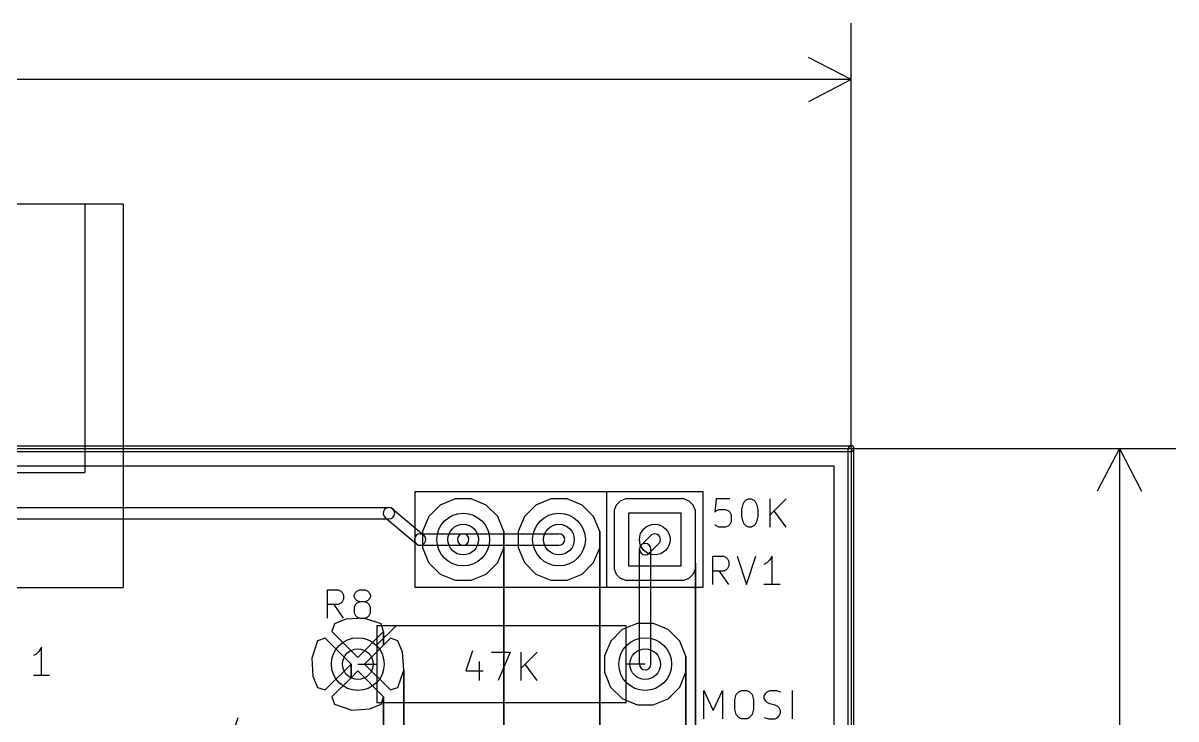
# Model space of a CAD drawing. Extents: x 10 to 410, y -287 to -10.
# Drawn here: x 223.15 to 253.72, y -119.56 to -101.12 of the extents above; entities that cross this region are included whole.
import ezdxf

# ---------------------------------------------------------------- set-up
doc = ezdxf.new("R2010")
doc.units = 0
doc.header["$MEASUREMENT"] = 0
doc.layers.add('Black', color=250, linetype='CONTINUOUS')
doc.layers.add('White', color=7, linetype='CONTINUOUS')

msp = doc.modelspace()

# ---------------------------------------------------------------- linework, layer by layer
at = {"layer": 'BLACK'}
for p, q in [((245.11, -112.395), (245.11, -101.116)), ((245.11, -102.616), (243.983, -102.03)), ((245.11, -102.616), (162.56, -102.616)), ((245.11, -102.616), (243.983, -103.202)), ((225.806, -105.918), (200.914, -105.918)), ((224.79, -105.918), (224.79, -113.03)), ((225.806, -105.918), (225.806, -116.078)), ((162.56, -112.32), (245.11, -112.32)), ((162.56, -112.395), (245.11, -112.395)), ((162.56, -112.395), (245.11, -112.395)), ((162.56, -112.395), (245.11, -112.395)), ((162.56, -112.395), (245.11, -112.395)), ((162.56, -112.395), (245.11, -112.395)), ((162.56, -112.395), (245.11, -112.395)), ((162.56, -112.395), (245.11, -112.395)), ((162.56, -112.47), (245.11, -112.47)), ((245.035, -150.495), (245.035, -112.395)), ((245.11, -112.395), (253.722, -112.395)), ((245.11, -112.395), (245.11, -150.495)), ((245.11, -112.395), (245.11, -150.495)), ((245.11, -112.395), (245.11, -150.495)), ((245.11, -112.395), (245.11, -150.495)), ((245.11, -112.395), (245.11, -150.495)), ((245.11, -112.395), (245.11, -150.495)), ((245.11, -112.395), (245.11, -150.495)), ((245.185, -150.495), (245.185, -112.395)), ((252.222, -112.395), (251.636, -113.522)), ((252.222, -112.395), (252.222, -150.495)), ((252.222, -112.395), (252.808, -113.522)), ((163.016, -112.851), (244.654, -112.851)), ((163.016, -112.851), (244.654, -112.851)), ((201.93, -113.03), (224.79, -113.03)), ((244.654, -112.851), (244.654, -146.252)), ((244.654, -112.851), (244.654, -146.252)), ((233.553, -116.078), (233.553, -113.538)), ((233.553, -113.538), (241.173, -113.538)), ((238.633, -116.078), (238.633, -113.538)), ((241.173, -113.538), (241.173, -116.078)), ((234.212, -113.892), (233.908, -114.196)), ((234.212, -113.892), (233.908, -114.196)), ((234.609, -113.728), (234.212, -113.892)), ((234.609, -113.728), (234.212, -113.892)), ((235.039, -113.729), (234.609, -113.728)), ((235.039, -113.729), (234.609, -113.728)), ((235.435, -113.893), (235.039, -113.729)), ((235.435, -113.893), (235.039, -113.729)), ((235.739, -114.197), (235.435, -113.893)), ((235.739, -114.197), (235.435, -113.893)), ((236.752, -113.892), (236.448, -114.196)), ((236.752, -113.892), (236.448, -114.196)), ((237.149, -113.728), (236.752, -113.892)), ((237.149, -113.728), (236.752, -113.892)), ((237.579, -113.729), (237.149, -113.728)), ((237.579, -113.729), (237.149, -113.728)), ((237.975, -113.893), (237.579, -113.729)), ((237.975, -113.893), (237.579, -113.729)), ((238.279, -114.197), (237.975, -113.893)), ((238.279, -114.197), (237.975, -113.893)), ((238.882, -113.893), (238.824, -114.033)), ((238.882, -113.893), (238.824, -114.033)), ((238.989, -113.786), (238.882, -113.893)), ((238.989, -113.786), (238.882, -113.893)), ((239.129, -113.728), (238.989, -113.786)), ((239.129, -113.728), (238.989, -113.786)), ((240.526, -113.728), (239.129, -113.728)), ((240.526, -113.728), (239.129, -113.728)), ((240.678, -113.729), (240.526, -113.728)), ((240.678, -113.729), (240.526, -113.728)), ((240.818, -113.787), (240.678, -113.729)), ((240.818, -113.787), (240.678, -113.729)), ((240.925, -113.894), (240.818, -113.787)), ((240.925, -113.894), (240.818, -113.787)), ((240.983, -114.034), (240.925, -113.894)), ((240.983, -114.034), (240.925, -113.894)), ((241.532, -113.727), (241.497, -114.084)), ((241.889, -113.727), (241.532, -113.727)), ((241.532, -114.048), (241.604, -114.012)), ((241.604, -114.012), (241.782, -114.012)), ((241.782, -114.012), (241.854, -114.048)), ((242.211, -114.012), (242.247, -113.869)), ((242.211, -114.191), (242.211, -114.012)), ((242.247, -113.869), (242.282, -113.798)), ((242.282, -113.798), (242.318, -113.762)), ((242.318, -113.762), (242.389, -113.727)), ((242.389, -113.727), (242.461, -113.727)), ((242.461, -113.727), (242.532, -113.762)), ((242.532, -113.762), (242.568, -113.798)), ((242.568, -113.798), (242.604, -113.869)), ((242.604, -113.869), (242.639, -114.012)), ((242.639, -114.012), (242.639, -114.191)), ((242.961, -114.477), (242.961, -113.727)), ((243.389, -113.727), (242.961, -114.155)), ((233.908, -114.196), (233.744, -114.592)), ((233.908, -114.196), (233.744, -114.592)), ((235.903, -114.594), (235.739, -114.197)), ((235.903, -114.594), (235.739, -114.197)), ((236.448, -114.196), (236.284, -114.592)), ((236.448, -114.196), (236.284, -114.592)), ((238.443, -114.594), (238.279, -114.197)), ((238.443, -114.594), (238.279, -114.197)), ((238.824, -114.033), (238.823, -114.185)), ((238.824, -114.033), (238.823, -114.185)), ((238.823, -114.185), (238.823, -115.582)), ((238.823, -114.185), (238.823, -115.582)), ((240.601, -114.109), (239.204, -114.109)), ((239.204, -114.109), (239.204, -115.506)), ((240.601, -114.109), (239.204, -114.109)), ((239.204, -114.109), (239.204, -115.506)), ((240.601, -114.109), (239.204, -114.109)), ((239.204, -114.109), (239.204, -115.506)), ((240.601, -115.506), (240.601, -114.109)), ((240.601, -115.506), (240.601, -114.109)), ((240.601, -115.506), (240.601, -114.109)), ((240.983, -115.431), (240.983, -114.034)), ((240.983, -115.431), (240.983, -114.034)), ((241.497, -114.084), (241.532, -114.048)), ((241.854, -114.048), (241.889, -114.084)), ((241.889, -114.084), (241.925, -114.155)), ((241.925, -114.155), (241.925, -114.334)), ((242.247, -114.334), (242.211, -114.191)), ((242.639, -114.191), (242.604, -114.334)), ((243.389, -114.477), (243.068, -114.048)), ((233.744, -114.592), (233.743, -115.022)), ((233.744, -114.592), (233.743, -115.022)), ((235.902, -115.024), (235.903, -114.594)), ((235.902, -115.024), (235.903, -114.594)), ((235.903, -120.621), (235.903, -114.594)), ((235.903, -114.594), (235.903, -120.621)), ((235.903, -120.621), (235.903, -114.594)), ((235.903, -114.594), (235.903, -120.621)), ((236.284, -114.592), (236.283, -115.022)), ((236.284, -114.592), (236.283, -115.022)), ((238.442, -115.024), (238.443, -114.594)), ((238.442, -115.024), (238.443, -114.594)), ((238.443, -120.621), (238.443, -114.594)), ((238.443, -114.594), (238.443, -120.621)), ((238.443, -120.621), (238.443, -114.594)), ((238.443, -114.594), (238.443, -120.621)), ((241.532, -114.441), (241.497, -114.405)), ((241.604, -114.477), (241.532, -114.441)), ((241.782, -114.477), (241.604, -114.477)), ((241.854, -114.441), (241.782, -114.477)), ((241.889, -114.405), (241.854, -114.441)), ((241.925, -114.334), (241.889, -114.405)), ((242.282, -114.405), (242.247, -114.334)), ((242.318, -114.441), (242.282, -114.405)), ((242.389, -114.477), (242.318, -114.441)), ((242.461, -114.477), (242.389, -114.477)), ((242.532, -114.441), (242.461, -114.477)), ((242.568, -114.405), (242.532, -114.441)), ((242.604, -114.334), (242.568, -114.405)), ((233.743, -115.022), (233.907, -115.419)), ((233.743, -115.022), (233.907, -115.419)), ((235.738, -115.42), (235.902, -115.024)), ((235.738, -115.42), (235.902, -115.024)), ((236.283, -115.022), (236.447, -115.419)), ((236.283, -115.022), (236.447, -115.419)), ((238.278, -115.42), (238.442, -115.024)), ((238.278, -115.42), (238.442, -115.024)), ((233.907, -115.419), (234.211, -115.723)), ((233.907, -115.419), (234.211, -115.723)), ((235.434, -115.724), (235.738, -115.42)), ((235.434, -115.724), (235.738, -115.42)), ((236.447, -115.419), (236.751, -115.723)), ((236.447, -115.419), (236.751, -115.723)), ((237.974, -115.724), (238.278, -115.42)), ((237.974, -115.724), (238.278, -115.42)), ((239.204, -115.506), (240.601, -115.506)), ((239.204, -115.506), (240.601, -115.506)), ((239.204, -115.506), (240.601, -115.506)), ((240.982, -115.583), (240.983, -115.431)), ((240.982, -115.583), (240.983, -115.431)), ((240.983, -120.621), (240.983, -115.431)), ((240.983, -115.431), (240.983, -120.621)), ((240.983, -120.621), (240.983, -115.431)), ((240.983, -115.431), (240.983, -120.621)), ((241.441, -116.001), (241.441, -115.251)), ((241.441, -115.251), (241.727, -115.251)), ((241.727, -115.251), (241.798, -115.286)), ((241.798, -115.286), (241.834, -115.322)), ((241.834, -115.322), (241.87, -115.393)), ((241.87, -115.501), (241.834, -115.572)), ((241.87, -115.393), (241.87, -115.501)), ((242.084, -115.251), (242.334, -116.001)), ((242.334, -116.001), (242.584, -115.251)), ((242.87, -115.429), (242.798, -115.465)), ((242.941, -115.358), (242.87, -115.429)), ((243.012, -115.251), (242.941, -115.358)), ((243.012, -116.001), (243.012, -115.251)), ((234.211, -115.723), (234.607, -115.887)), ((234.211, -115.723), (234.607, -115.887)), ((235.037, -115.888), (235.434, -115.724)), ((235.037, -115.888), (235.434, -115.724)), ((236.751, -115.723), (237.147, -115.887)), ((236.751, -115.723), (237.147, -115.887)), ((237.577, -115.888), (237.974, -115.724)), ((237.577, -115.888), (237.974, -115.724)), ((238.823, -115.582), (238.881, -115.722)), ((238.823, -115.582), (238.881, -115.722)), ((238.881, -115.722), (238.988, -115.829)), ((238.881, -115.722), (238.988, -115.829)), ((238.988, -115.829), (239.128, -115.887)), ((238.988, -115.829), (239.128, -115.887)), ((240.677, -115.888), (240.817, -115.83)), ((240.677, -115.888), (240.817, -115.83)), ((240.817, -115.83), (240.924, -115.723)), ((240.817, -115.83), (240.924, -115.723)), ((240.924, -115.723), (240.982, -115.583)), ((240.924, -115.723), (240.982, -115.583)), ((241.727, -115.643), (241.441, -115.643)), ((241.87, -116.001), (241.62, -115.643)), ((241.798, -115.608), (241.727, -115.643)), ((241.834, -115.572), (241.798, -115.608)), ((200.914, -116.078), (225.806, -116.078)), ((231.221, -116.89), (231.221, -116.14)), ((231.221, -116.14), (231.507, -116.14)), ((231.507, -116.14), (231.579, -116.175)), ((232.007, -116.175), (232.079, -116.14)), ((232.079, -116.14), (232.221, -116.14)), ((232.221, -116.14), (232.293, -116.175)), ((241.173, -116.078), (233.553, -116.078)), ((234.607, -115.887), (235.037, -115.888)), ((234.607, -115.887), (235.037, -115.888)), ((237.147, -115.887), (237.577, -115.888)), ((237.147, -115.887), (237.577, -115.888)), ((239.128, -115.887), (239.28, -115.888)), ((239.128, -115.887), (239.28, -115.888)), ((239.28, -115.888), (240.677, -115.888)), ((239.28, -115.888), (240.677, -115.888)), ((243.227, -116.001), (242.798, -116.001)), ((231.579, -116.175), (231.614, -116.211)), ((231.614, -116.461), (231.579, -116.497)), ((231.614, -116.211), (231.65, -116.282)), ((231.65, -116.39), (231.614, -116.461)), ((231.65, -116.282), (231.65, -116.39)), ((231.936, -116.282), (231.971, -116.211)), ((231.936, -116.318), (231.936, -116.282)), ((231.971, -116.39), (231.936, -116.318)), ((231.971, -116.211), (232.007, -116.175)), ((232.007, -116.425), (231.971, -116.39)), ((232.079, -116.461), (232.007, -116.425)), ((232.079, -116.461), (232.007, -116.497)), ((232.221, -116.461), (232.079, -116.461)), ((232.293, -116.425), (232.221, -116.461)), ((232.293, -116.497), (232.221, -116.461)), ((232.293, -116.175), (232.329, -116.211)), ((232.329, -116.39), (232.293, -116.425)), ((232.329, -116.211), (232.364, -116.282)), ((232.364, -116.318), (232.329, -116.39)), ((232.364, -116.282), (232.364, -116.318)), ((231.507, -116.532), (231.221, -116.532)), ((231.65, -116.89), (231.4, -116.532)), ((231.579, -116.497), (231.507, -116.532)), ((231.971, -116.532), (231.936, -116.604)), ((231.936, -116.604), (231.936, -116.747)), ((231.936, -116.747), (231.971, -116.818)), ((232.007, -116.497), (231.971, -116.532)), ((232.329, -116.532), (232.293, -116.497)), ((232.364, -116.604), (232.329, -116.532)), ((232.329, -116.818), (232.364, -116.747)), ((232.364, -116.747), (232.364, -116.604)), ((231.413, -117.045), (231.344, -117.245)), ((231.413, -117.045), (231.344, -117.245)), ((231.712, -116.921), (231.413, -117.045)), ((231.712, -116.921), (231.413, -117.045)), ((232.191, -116.891), (231.712, -116.921)), ((232.191, -116.891), (231.712, -116.921)), ((231.971, -116.818), (232.007, -116.854)), ((232.007, -116.854), (232.079, -116.89)), ((232.079, -116.89), (232.221, -116.89)), ((232.645, -117.045), (232.191, -116.891)), ((232.645, -117.045), (232.191, -116.891)), ((232.221, -116.89), (232.293, -116.854)), ((232.293, -116.854), (232.329, -116.818)), ((232.714, -117.245), (232.645, -117.045)), ((232.714, -117.245), (232.645, -117.045)), ((239.435, -117.03), (239.038, -117.194)), ((239.435, -117.03), (239.038, -117.194)), ((239.865, -117.031), (239.435, -117.03)), ((239.865, -117.031), (239.435, -117.03)), ((240.261, -117.195), (239.865, -117.031)), ((240.261, -117.195), (239.865, -117.031)), ((231.344, -117.245), (232.029, -117.93)), ((231.344, -117.245), (232.029, -117.93)), ((232.029, -117.93), (232.714, -117.245)), ((232.029, -117.93), (232.714, -117.245)), ((239.141, -117.094), (232.537, -117.094)), ((232.537, -117.094), (232.537, -119.126)), ((232.537, -117.602), (233.045, -117.094)), ((232.714, -117.605), (232.714, -117.245)), ((232.714, -117.245), (232.714, -117.605)), ((232.714, -117.605), (232.714, -117.245)), ((232.714, -117.245), (232.714, -117.605)), ((239.038, -117.194), (238.734, -117.498)), ((239.038, -117.194), (238.734, -117.498)), ((239.141, -118.11), (239.141, -117.094)), ((240.565, -117.499), (240.261, -117.195)), ((240.565, -117.499), (240.261, -117.195)), ((223.641, -117.664), (223.57, -117.771)), ((223.641, -118.414), (223.641, -117.664)), ((230.964, -117.494), (230.81, -117.948)), ((230.964, -117.494), (230.81, -117.948)), ((231.164, -117.425), (230.964, -117.494)), ((231.164, -117.425), (230.964, -117.494)), ((231.849, -118.11), (231.164, -117.425)), ((231.849, -118.11), (231.164, -117.425)), ((232.714, -117.605), (232.209, -118.11)), ((232.714, -117.605), (232.209, -118.11)), ((232.894, -117.425), (232.714, -117.605)), ((232.894, -117.425), (232.714, -117.605)), ((233.094, -117.494), (232.894, -117.425)), ((233.094, -117.494), (232.894, -117.425)), ((233.218, -117.793), (233.094, -117.494)), ((233.218, -117.793), (233.094, -117.494)), ((238.734, -117.498), (238.57, -117.894)), ((238.734, -117.498), (238.57, -117.894)), ((240.729, -117.896), (240.565, -117.499)), ((240.729, -117.896), (240.565, -117.499)), ((223.498, -117.842), (223.427, -117.878)), ((223.57, -117.771), (223.498, -117.842)), ((230.81, -117.948), (230.84, -118.427)), ((230.81, -117.948), (230.84, -118.427)), ((233.248, -118.272), (233.218, -117.793)), ((233.248, -118.272), (233.218, -117.793)), ((235.071, -117.755), (234.893, -118.291)), ((235.571, -117.791), (236.071, -117.791)), ((236.071, -117.791), (235.75, -118.541)), ((236.357, -118.541), (236.357, -117.791)), ((236.785, -117.791), (236.357, -118.219)), ((238.57, -117.894), (238.569, -118.324)), ((238.57, -117.894), (238.569, -118.324)), ((240.728, -118.326), (240.729, -117.896)), ((240.728, -118.326), (240.729, -117.896)), ((240.729, -120.367), (240.729, -117.896)), ((240.729, -117.896), (240.729, -120.367)), ((240.729, -120.367), (240.729, -117.896)), ((240.729, -117.896), (240.729, -120.367)), ((231.164, -118.795), (231.849, -118.11)), ((231.164, -118.795), (231.849, -118.11)), ((231.849, -118.469), (231.849, -118.11)), ((231.849, -118.11), (231.849, -118.469)), ((231.849, -118.469), (231.849, -118.11)), ((231.849, -118.11), (231.849, -118.469)), ((232.029, -118.29), (231.849, -118.469)), ((232.029, -118.29), (231.849, -118.469)), ((232.029, -118.11), (232.537, -118.11)), ((232.714, -118.975), (232.029, -118.29)), ((232.714, -118.975), (232.029, -118.29)), ((232.209, -118.11), (232.894, -118.795)), ((232.209, -118.11), (232.894, -118.795)), ((233.094, -118.726), (233.248, -118.272)), ((233.094, -118.726), (233.248, -118.272)), ((233.248, -127.312), (233.248, -118.272)), ((233.248, -118.272), (233.248, -127.312)), ((233.248, -127.312), (233.248, -118.272)), ((233.248, -118.272), (233.248, -127.312)), ((234.893, -118.291), (235.357, -118.291)), ((235.25, -118.041), (235.25, -118.541)), ((236.785, -118.541), (236.464, -118.112)), ((239.649, -118.11), (239.141, -118.11)), ((239.141, -119.126), (239.141, -118.11)), ((223.855, -118.414), (223.427, -118.414)), ((230.84, -118.427), (230.964, -118.726)), ((230.84, -118.427), (230.964, -118.726)), ((231.849, -118.469), (231.344, -118.975)), ((231.849, -118.469), (231.344, -118.975)), ((238.569, -118.324), (238.733, -118.721)), ((238.569, -118.324), (238.733, -118.721)), ((240.564, -118.722), (240.728, -118.326)), ((240.564, -118.722), (240.728, -118.326)), ((230.964, -118.726), (231.164, -118.795)), ((230.964, -118.726), (231.164, -118.795)), ((232.894, -118.795), (233.094, -118.726)), ((232.894, -118.795), (233.094, -118.726)), ((238.733, -118.721), (239.037, -119.025)), ((238.733, -118.721), (239.037, -119.025)), ((240.26, -119.026), (240.564, -118.722)), ((240.26, -119.026), (240.564, -118.722)), ((241.201, -119.557), (241.201, -118.807)), ((241.201, -118.807), (241.451, -119.342)), ((241.451, -119.342), (241.701, -118.807)), ((241.701, -118.807), (241.701, -119.557)), ((242.058, -118.914), (242.129, -118.842)), ((242.129, -118.842), (242.201, -118.807)), ((242.201, -118.807), (242.344, -118.807)), ((242.344, -118.807), (242.415, -118.842)), ((242.415, -118.842), (242.487, -118.914)), ((242.808, -118.949), (242.844, -118.878)), ((242.844, -118.878), (242.879, -118.842)), ((242.879, -118.842), (242.951, -118.807)), ((242.951, -118.807), (243.129, -118.807)), ((243.129, -118.807), (243.237, -118.842)), ((243.558, -119.557), (243.558, -118.807)), ((231.344, -118.975), (231.413, -119.175)), ((231.344, -118.975), (231.413, -119.175)), ((231.413, -119.175), (231.867, -119.329)), ((231.413, -119.175), (231.867, -119.329)), ((232.346, -119.299), (232.645, -119.175)), ((232.346, -119.299), (232.645, -119.175)), ((232.537, -119.126), (239.141, -119.126)), ((232.645, -119.175), (232.714, -118.975)), ((232.645, -119.175), (232.714, -118.975)), ((232.714, -127.847), (232.714, -118.975)), ((232.714, -118.975), (232.714, -127.847)), ((232.714, -127.847), (232.714, -118.975)), ((232.714, -118.975), (232.714, -127.847)), ((239.037, -119.025), (239.433, -119.189)), ((239.037, -119.025), (239.433, -119.189)), ((239.433, -119.189), (239.863, -119.19)), ((239.433, -119.189), (239.863, -119.19)), ((239.863, -119.19), (240.26, -119.026)), ((239.863, -119.19), (240.26, -119.026)), ((242.022, -119.057), (242.058, -118.914)), ((242.022, -119.307), (242.022, -119.057)), ((242.487, -118.914), (242.522, -119.057)), ((242.522, -119.057), (242.522, -119.307)), ((242.808, -119.021), (242.808, -118.949)), ((242.844, -119.092), (242.808, -119.021)), ((242.879, -119.128), (242.844, -119.092)), ((242.951, -119.164), (242.879, -119.128)), ((243.094, -119.199), (242.951, -119.164)), ((243.165, -119.235), (243.094, -119.199)), ((231.867, -119.329), (232.346, -119.299)), ((231.867, -119.329), (232.346, -119.299)), ((242.058, -119.449), (242.022, -119.307)), ((242.129, -119.521), (242.058, -119.449)), ((242.201, -119.557), (242.129, -119.521)), ((242.415, -119.521), (242.344, -119.557)), ((242.487, -119.449), (242.415, -119.521)), ((242.522, -119.307), (242.487, -119.449)), ((242.808, -119.521), (242.915, -119.557)), ((243.094, -119.557), (243.165, -119.521)), ((243.201, -119.271), (243.165, -119.235)), ((243.165, -119.521), (243.201, -119.485)), ((243.237, -119.342), (243.201, -119.271)), ((243.201, -119.485), (243.237, -119.414)), ((243.237, -119.414), (243.237, -119.342)), ((228.85, -119.533), (228.671, -120.069)), ((242.344, -119.557), (242.201, -119.557)), ((242.915, -119.557), (243.094, -119.557))]:
    msp.add_line(p, q, dxfattribs=at)
for centre in [(234.823, -114.808), (234.823, -114.808), (234.823, -114.808), (237.363, -114.808), (237.363, -114.808), (237.363, -114.808), (232.029, -118.11), (232.029, -118.11), (232.029, -118.11), (239.649, -118.11), (239.649, -118.11), (239.649, -118.11)]:
    msp.add_circle(centre, 0.699, dxfattribs=at)
for start, end in [(360, 540), (270, 450)]:
    msp.add_arc((245.11, -112.395), 0.0749, start, end, dxfattribs=at)
at = {"layer": 'WHITE'}
for p, q in [((162.56, -112.32), (245.11, -112.32)), ((162.56, -112.47), (245.11, -112.47)), ((245.035, -150.495), (245.035, -112.395)), ((245.185, -150.495), (245.185, -112.395)), ((211.772, -113.957), (232.855, -113.957)), ((232.953, -113.993), (233.779, -114.691)), ((211.772, -114.262), (232.855, -114.262)), ((232.756, -114.226), (233.582, -114.924)), ((240.601, -114.109), (239.204, -114.109)), ((239.204, -114.109), (239.204, -115.506)), ((240.601, -115.506), (240.601, -114.109)), ((233.68, -114.656), (234.823, -114.656)), ((234.823, -114.656), (237.363, -114.656)), ((239.541, -114.954), (239.795, -114.7)), ((239.757, -115.17), (240.011, -114.916)), ((233.68, -114.96), (234.823, -114.96)), ((234.823, -114.96), (237.363, -114.96)), ((239.497, -118.11), (239.497, -115.062)), ((239.801, -118.11), (239.801, -115.062)), ((239.204, -115.506), (240.601, -115.506))]:
    msp.add_line(p, q, dxfattribs=at)
for centre, radius in [((234.823, -114.808), 0.699), ((237.363, -114.808), 0.699), ((234.823, -114.808), 0.406), ((237.363, -114.808), 0.406), ((239.903, -114.808), 0.406), ((232.029, -118.11), 0.699), ((239.649, -118.11), 0.699), ((232.029, -118.11), 0.406), ((239.649, -118.11), 0.406)]:
    msp.add_circle(centre, radius, dxfattribs=at)
for centre, radius, start, end in [((245.11, -112.395), 0.0749, 360, 540), ((245.11, -112.395), 0.0749, 270, 450), ((232.854, -114.11), 0.152, 49.8, 229.8), ((232.855, -114.109), 0.152, 270, 450), ((233.68, -114.808), 0.152, 90, 270), ((233.68, -114.808), 0.152, 229.8, 409.8), ((234.823, -114.808), 0.152, 90, 270), ((234.823, -114.808), 0.152, 270, 450), ((237.363, -114.808), 0.152, 270, 450), ((239.649, -115.062), 0.152, 360, 540), ((239.903, -114.808), 0.152, 315, 495), ((239.649, -115.062), 0.152, 135, 315), ((239.649, -118.11), 0.152, 180, 360)]:
    msp.add_arc(centre, radius, start, end, dxfattribs=at)

doc.saveas('drawing.dxf')
